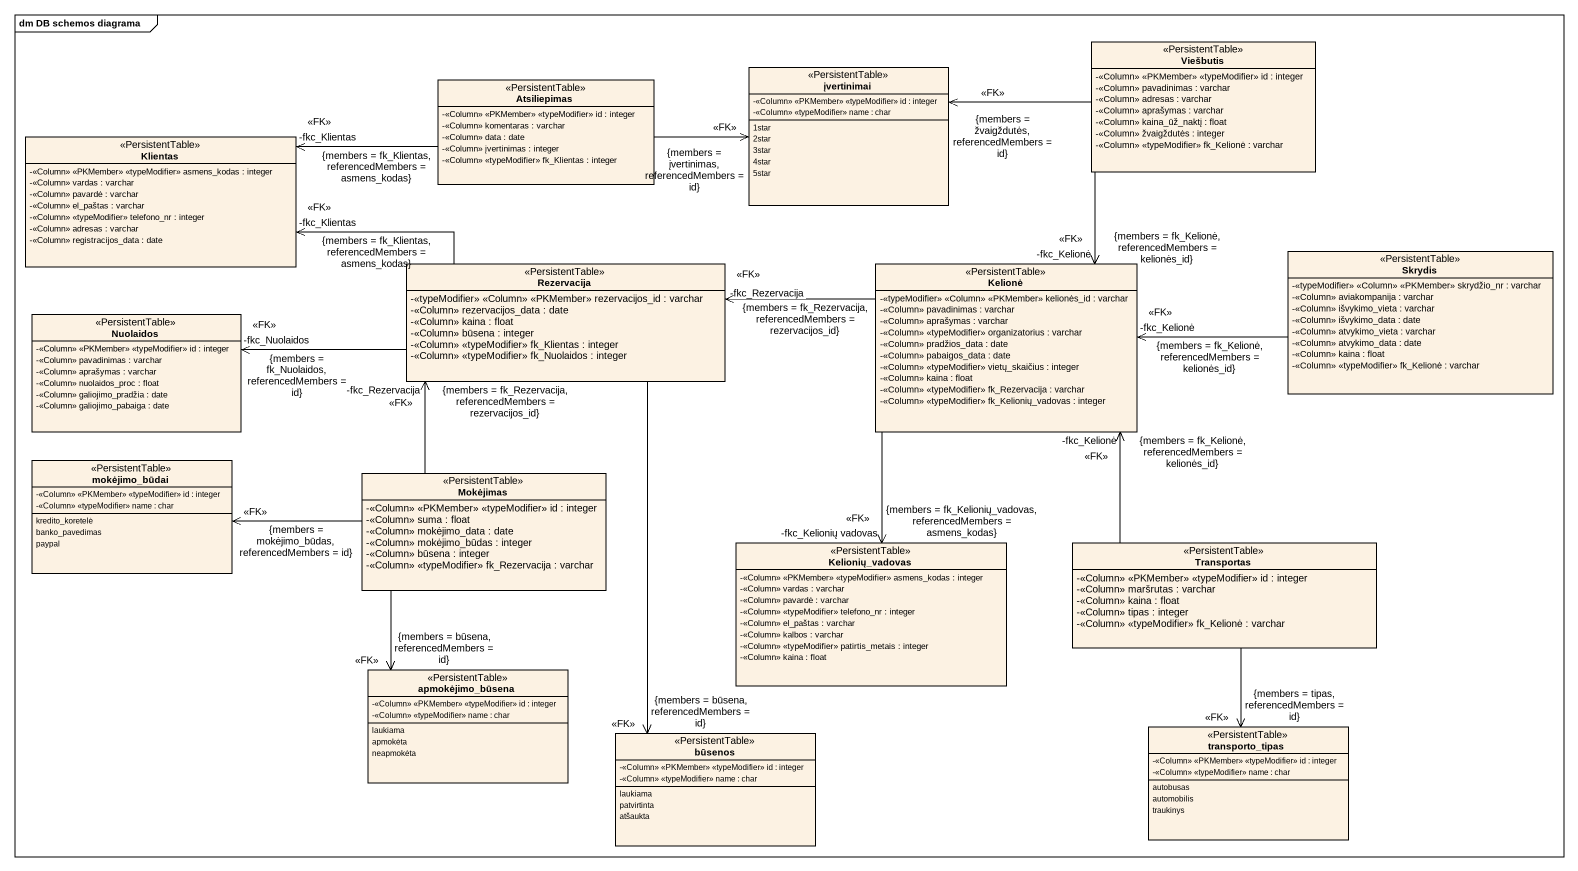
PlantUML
@startuml
mainframe dm DB schemos diagrama
hide circle
hide empty members
skinparam classAttributeIconSize 0
class Viešbutis <<PersistentTable>> {
  -<<Column>> <<PKMember>> <<typeModifier>> id : integer
  -<<Column>> pavadinimas : varchar
  -<<Column>> adresas : varchar
  -<<Column>> aprašymas : varchar
  -<<Column>> kaina_ūž_naktį : float
  -<<Column>> žvaigždutės : integer
  -<<Column>> <<typeModifier>> fk_Kelionė : varchar
}
class Atsiliepimas <<PersistentTable>> {
  -<<Column>> <<PKMember>> <<typeModifier>> id : integer
  -<<Column>> komentaras : varchar
  -<<Column>> data : date
  -<<Column>> įvertinimas : integer
  -<<Column>> <<typeModifier>> fk_Klientas : integer
}
enum įvertinimai <<PersistentTable>> {
  -<<Column>> <<PKMember>> <<typeModifier>> id : integer
  -<<Column>> <<typeModifier>> name : char
  1star
  2star
  3star
  4star
  5star
}
class Klientas <<PersistentTable>> {
  -<<Column>> <<PKMember>> <<typeModifier>> asmens_kodas : integer
  -<<Column>> vardas : varchar
  -<<Column>> pavardė : varchar
  -<<Column>> el_paštas : varchar
  -<<Column>> <<typeModifier>> telefono_nr : integer
  -<<Column>> adresas : varchar
  -<<Column>> registracijos_data : date
}
class Rezervacija <<PersistentTable>> {
  -<<typeModifier>> <<Column>> <<PKMember>> rezervacijos_id : varchar
  -<<Column>> rezervacijos_data : date
  -<<Column>> kaina : float
  -<<Column>> būsena : integer
  -<<Column>> <<typeModifier>> fk_Klientas : integer
  -<<Column>> <<typeModifier>> fk_Nuolaidos : integer
}
class Kelionė <<PersistentTable>> {
  -<<typeModifier>> <<Column>> <<PKMember>> kelionės_id : varchar
  -<<Column>> pavadinimas : varchar
  -<<Column>> aprašymas : varchar
  -<<Column>> <<typeModifier>> organizatorius : varchar
  -<<Column>> pradžios_data : date
  -<<Column>> pabaigos_data : date
  -<<Column>> <<typeModifier>> vietų_skaičius : integer
  -<<Column>> kaina : float
  -<<Column>> <<typeModifier>> fk_Rezervacija : varchar
  -<<Column>> <<typeModifier>> fk_Kelionių_vadovas : integer
}
class Skrydis <<PersistentTable>> {
  -<<typeModifier>> <<Column>> <<PKMember>> skrydžio_nr : varchar
  -<<Column>> aviakompanija : varchar
  -<<Column>> išvykimo_vieta : varchar
  -<<Column>> išvykimo_data : date
  -<<Column>> atvykimo_vieta : varchar
  -<<Column>> atvykimo_data : date
  -<<Column>> kaina : float
  -<<Column>> <<typeModifier>> fk_Kelionė : varchar
}
class Nuolaidos <<PersistentTable>> {
  -<<Column>> <<PKMember>> <<typeModifier>> id : integer
  -<<Column>> pavadinimas : varchar
  -<<Column>> aprašymas : varchar
  -<<Column>> nuolaidos_proc : float
  -<<Column>> galiojimo_pradžia : date
  -<<Column>> galiojimo_pabaiga : date
}
enum mokėjimo_būdai <<PersistentTable>> {
  -<<Column>> <<PKMember>> <<typeModifier>> id : integer
  -<<Column>> <<typeModifier>> name : char
  kredito_koretelė
  banko_pavedimas
  paypal
}
class Mokėjimas <<PersistentTable>> {
  -<<Column>> <<PKMember>> <<typeModifier>> id : integer
  -<<Column>> suma : float
  -<<Column>> mokėjimo_data : date
  -<<Column>> mokėjimo_būdas : integer
  -<<Column>> būsena : integer
  -<<Column>> <<typeModifier>> fk_Rezervacija : varchar
}
class Kelionių_vadovas <<PersistentTable>> {
  -<<Column>> <<PKMember>> <<typeModifier>> asmens_kodas : integer
  -<<Column>> vardas : varchar
  -<<Column>> pavardė : varchar
  -<<Column>> <<typeModifier>> telefono_nr : integer
  -<<Column>> el_paštas : varchar
  -<<Column>> kalbos : varchar
  -<<Column>> <<typeModifier>> patirtis_metais : integer
  -<<Column>> kaina : float
}
class Transportas <<PersistentTable>> {
  -<<Column>> <<PKMember>> <<typeModifier>> id : integer
  -<<Column>> maršrutas : varchar
  -<<Column>> kaina : float
  -<<Column>> tipas : integer
  -<<Column>> <<typeModifier>> fk_Kelionė : varchar
}
enum apmokėjimo_būsena <<PersistentTable>> {
  -<<Column>> <<PKMember>> <<typeModifier>> id : integer
  -<<Column>> <<typeModifier>> name : char
  laukiama
  apmokėta
  neapmokėta
}
enum būsenos <<PersistentTable>> {
  -<<Column>> <<PKMember>> <<typeModifier>> id : integer
  -<<Column>> <<typeModifier>> name : char
  laukiama
  patvirtinta
  atšaukta
}
enum transporto_tipas <<PersistentTable>> {
  -<<Column>> <<PKMember>> <<typeModifier>> id : integer
  -<<Column>> <<typeModifier>> name : char
  autobusas
  automobilis
  traukinys
}
Viešbutis -left-> "<<FK>>\n{members = žvaigždutės, referencedMembers = id}" įvertinimai
Viešbutis --> "-fkc_Kelionė\n<<FK>>\n{members = fk_Kelionė, referencedMembers = kelionės_id}" Kelionė
Atsiliepimas -right-> "<<FK>>\n{members = įvertinimas, referencedMembers = id}" įvertinimai
Atsiliepimas -left-> "-fkc_Klientas\n<<FK>>\n{members = fk_Klientas, referencedMembers = asmens_kodas}" Klientas
Rezervacija -left-> "-fkc_Klientas\n<<FK>>\n{members = fk_Klientas, referencedMembers = asmens_kodas}" Klientas
Rezervacija -left-> "-fkc_Nuolaidos\n<<FK>>\n{members = fk_Nuolaidos, referencedMembers = id}" Nuolaidos
Rezervacija --> "<<FK>>\n{members = būsena, referencedMembers = id}" būsenos
Kelionė -left-> "-fkc_Rezervacija\n<<FK>>\n{members = fk_Rezervacija, referencedMembers = rezervacijos_id}" Rezervacija
Kelionė --> "-fkc_Kelionių vadovas\n<<FK>>\n{members = fk_Kelionių_vadovas, referencedMembers = asmens_kodas}" Kelionių_vadovas
Skrydis -left-> "-fkc_Kelionė\n<<FK>>\n{members = fk_Kelionė, referencedMembers = kelionės_id}" Kelionė
Mokėjimas -up-> "-fkc_Rezervacija\n<<FK>>\n{members = fk_Rezervacija, referencedMembers = rezervacijos_id}" Rezervacija
Mokėjimas -left-> "<<FK>>\n{members = mokėjimo_būdas, referencedMembers = id}" mokėjimo_būdai
Mokėjimas --> "<<FK>>\n{members = būsena, referencedMembers = id}" apmokėjimo_būsena
Transportas -up-> "-fkc_Kelionė\n<<FK>>\n{members = fk_Kelionė, referencedMembers = kelionės_id}" Kelionė
Transportas --> "<<FK>>\n{members = tipas, referencedMembers = id}" transporto_tipas
@enduml
